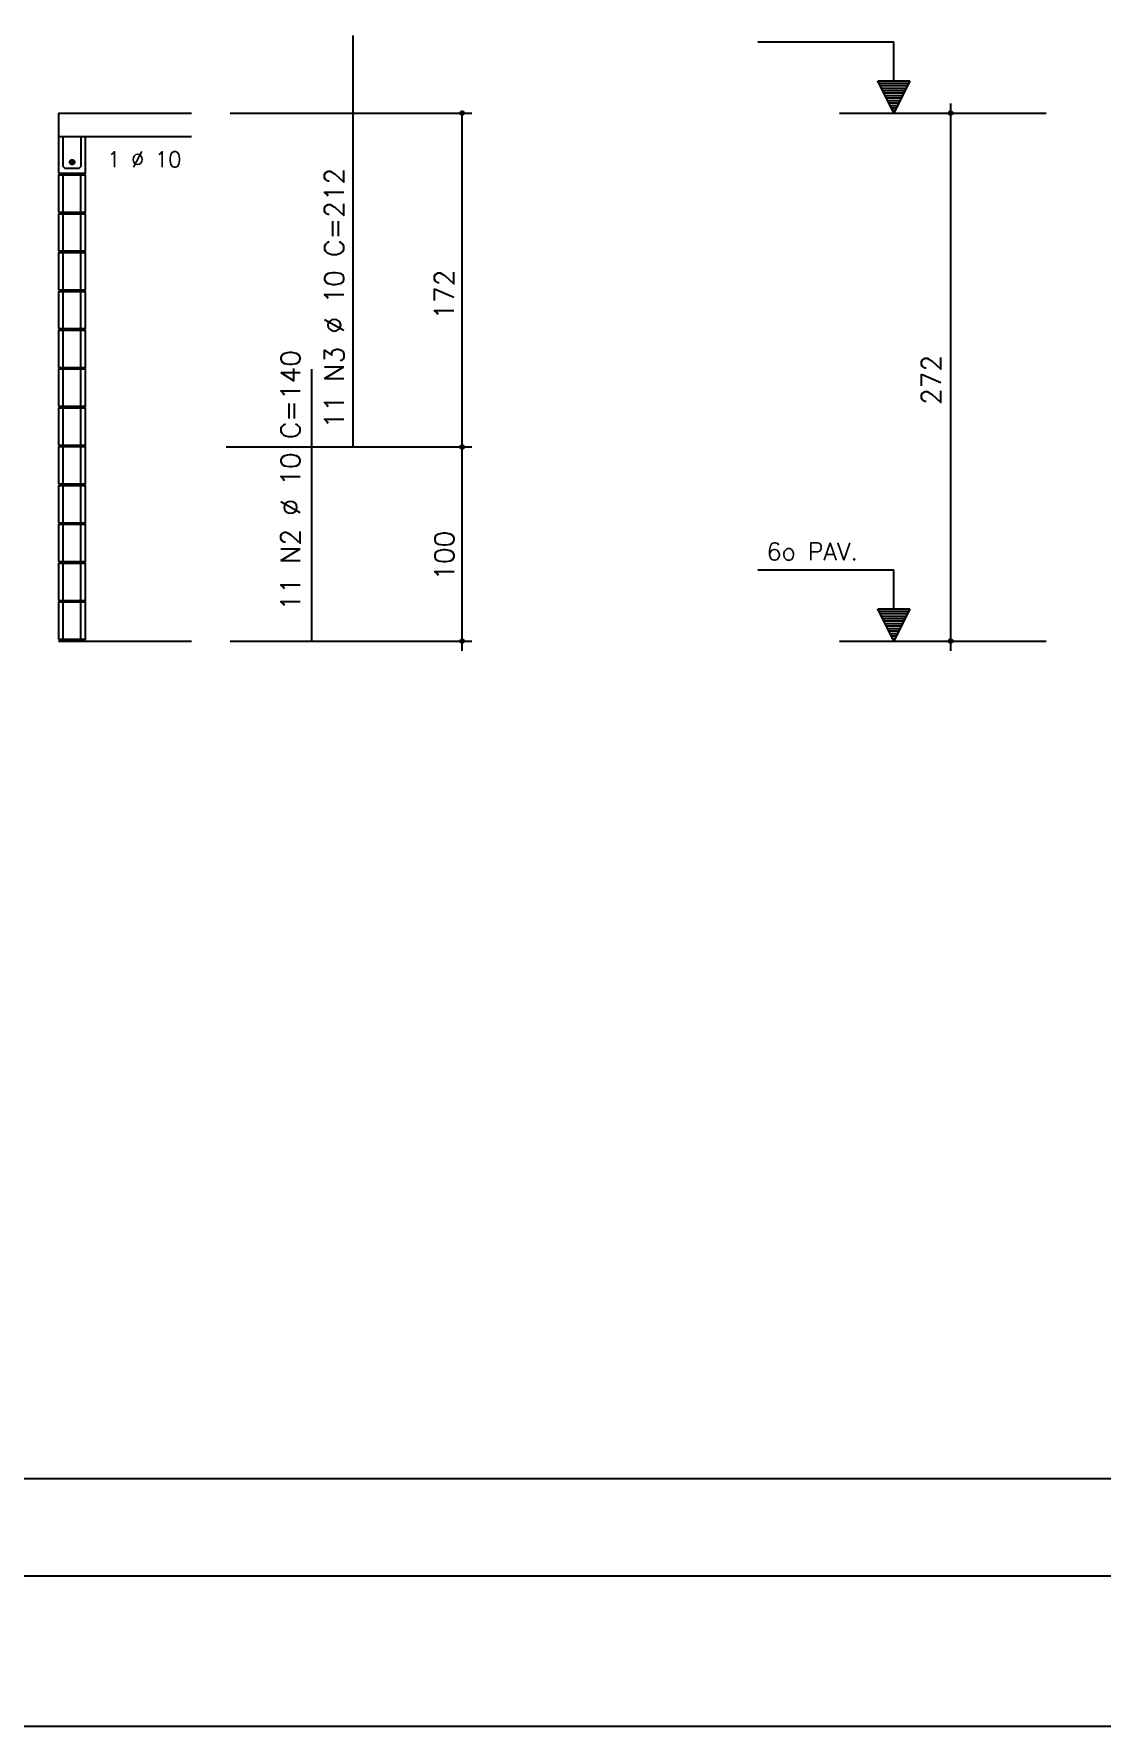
# Model space of a CAD drawing. Extents: x -1.9 to 86, y -1.6 to 61.
# Drawn here: x 22.98 to 33.98, y -1.55 to 15.89 of the extents above; entities that cross this region are included whole.
import ezdxf

# ---------------------------------------------------------------- set-up
doc = ezdxf.new("R2010")
doc.units = 0
doc.header["$MEASUREMENT"] = 0
doc.linetypes.add('HIDDEN', pattern=[9.525, 6.35, -3.175])
doc.layers.get('Defpoints').update_dxf_attribs({"linetype": 'CONTINUOUS'})
for name, color, linetype in [('ARQ_FOLHA', 7, 'CONTINUOUS'), ('PENA_01', 1, 'CONTINUOUS'), ('PENA_02', 2, 'CONTINUOUS'), ('PENA_03', 3, 'CONTINUOUS'), ('PENA_05', 5, 'CONTINUOUS')]:
    doc.layers.add(name, color=color, linetype=linetype)
doc.styles.get("Standard").update_dxf_attribs({"font": 'ROMANS.SHX'})

msp = doc.modelspace()

# ---------------------------------------------------------------- linework, layer by layer
at = {"layer": 'ARQ_FOLHA', "color": 1}
for points in [[(0, 0), (84.1, 0), (84.1, 59.4), (0, 59.4)], [(2.5, 1), (83.1, 1), (83.1, 58.4), (2.5, 58.4)]]:
    msp.add_lwpolyline(points, close=True, dxfattribs=at)
at = {"layer": 'Defpoints', "color": 8, "linetype": 'HIDDEN', "ltscale": 100}
msp.add_lwpolyline([(-1.95, 60.95), (-1.95, -1.55), (86.05, -1.55), (86.05, 60.95)], close=True, dxfattribs=at)
at = {"layer": 'PENA_01', "linetype": 'Continuous'}
for p, q in [((25.005, 15.069), (27.494, 15.069)), ((27.394, 9.528), (27.394, 15.069)), ((31.281, 15.069), (33.412, 15.069)), ((32.427, 9.528), (32.427, 15.169)), ((24.963, 11.629), (27.494, 11.629)), ((25.005, 9.629), (27.494, 9.629)), ((31.281, 9.629), (33.412, 9.629))]:
    msp.add_line(p, q, dxfattribs=at)
at = {"layer": 'PENA_02', "linetype": 'Continuous'}
for centre, radius in [((27.394, 15.069), 0.02), ((27.394, 15.069), 0.01), ((32.427, 15.069), 0.02), ((32.427, 15.069), 0.01), ((27.394, 11.629), 0.02), ((27.394, 11.629), 0.01), ((27.394, 9.629), 0.02), ((27.394, 9.629), 0.01), ((32.427, 9.629), 0.02), ((32.427, 9.629), 0.01)]:
    msp.add_circle(centre, radius, dxfattribs=at)
at = {"layer": 'PENA_03', "linetype": 'Continuous'}
for p, q in [((31.84, 15.8), (30.44, 15.8)), ((31.84, 15.4), (31.84, 15.8)), ((31.841, 15.4), (31.841, 15.802)), ((31.841, 15.069), (31.675, 15.4)), ((31.675, 15.4), (31.84, 15.4)), ((31.841, 15.072), (31.677, 15.399)), ((32.004, 15.399), (31.677, 15.399)), ((31.994, 15.375), (31.688, 15.375)), ((31.981, 15.349), (31.7, 15.349)), ((32.007, 15.4), (31.841, 15.069)), ((31.841, 15.4), (32.007, 15.4)), ((32.004, 15.399), (31.841, 15.072)), ((31.968, 15.324), (31.713, 15.324)), ((31.956, 15.298), (31.726, 15.298)), ((31.943, 15.273), (31.739, 15.273)), ((31.93, 15.247), (31.751, 15.247)), ((31.917, 15.222), (31.764, 15.222)), ((31.905, 15.196), (31.777, 15.196)), ((31.892, 15.171), (31.79, 15.171)), ((23.234, 15.069), (23.234, 14.449)), ((23.234, 15.069), (24.605, 15.069)), ((31.879, 15.145), (31.802, 15.145)), ((31.866, 15.12), (31.815, 15.12)), ((31.854, 15.094), (31.828, 15.094)), ((23.234, 14.829), (24.605, 14.829)), ((23.284, 14.049), (23.284, 14.429)), ((23.464, 14.049), (23.464, 14.429)), ((23.284, 13.649), (23.284, 14.029)), ((23.464, 13.649), (23.464, 14.029)), ((23.284, 13.249), (23.284, 13.629)), ((23.464, 13.249), (23.464, 13.629)), ((23.284, 12.849), (23.284, 13.229)), ((23.464, 12.849), (23.464, 13.229)), ((23.284, 12.449), (23.284, 12.829)), ((23.464, 12.449), (23.464, 12.829)), ((23.284, 12.049), (23.284, 12.429)), ((23.464, 12.049), (23.464, 12.429)), ((23.284, 11.649), (23.284, 12.029)), ((23.464, 11.649), (23.464, 12.029)), ((23.284, 11.249), (23.284, 11.629)), ((23.464, 11.249), (23.464, 11.629)), ((23.284, 10.849), (23.284, 11.229)), ((23.464, 10.849), (23.464, 11.229)), ((23.284, 10.449), (23.284, 10.829)), ((23.464, 10.449), (23.464, 10.829)), ((23.284, 10.049), (23.284, 10.429)), ((23.464, 10.049), (23.464, 10.429)), ((31.84, 10.36), (30.44, 10.36)), ((31.84, 9.96), (31.84, 10.36)), ((31.841, 9.96), (31.841, 10.362)), ((23.284, 9.649), (23.284, 10.029)), ((23.464, 9.649), (23.464, 10.029)), ((31.841, 9.629), (31.675, 9.96)), ((31.675, 9.96), (31.84, 9.96)), ((31.841, 9.632), (31.677, 9.959)), ((32.004, 9.959), (31.677, 9.959)), ((32.007, 9.96), (31.841, 9.629)), ((31.841, 9.96), (32.007, 9.96)), ((32.004, 9.959), (31.841, 9.632)), ((31.994, 9.935), (31.688, 9.935)), ((31.981, 9.909), (31.7, 9.909)), ((31.968, 9.884), (31.713, 9.884)), ((31.956, 9.858), (31.726, 9.858)), ((31.943, 9.833), (31.739, 9.833)), ((31.93, 9.807), (31.751, 9.807)), ((31.917, 9.782), (31.764, 9.782)), ((23.234, 9.629), (24.605, 9.629)), ((31.905, 9.756), (31.777, 9.756)), ((31.892, 9.731), (31.79, 9.731)), ((31.879, 9.705), (31.802, 9.705)), ((31.866, 9.68), (31.815, 9.68)), ((31.854, 9.654), (31.828, 9.654))]:
    msp.add_line(p, q, dxfattribs=at)
for points in [[(23.234, 14.449), (23.514, 14.449), (23.514, 14.829)], [(23.464, 14.829), (23.464, 14.519), (23.444, 14.499), (23.304, 14.499), (23.284, 14.519), (23.284, 14.829)], [(23.234, 14.049), (23.514, 14.049), (23.514, 14.429), (23.234, 14.429), (23.234, 14.049)], [(23.234, 13.649), (23.514, 13.649), (23.514, 14.029), (23.234, 14.029), (23.234, 13.649)], [(23.234, 13.249), (23.514, 13.249), (23.514, 13.629), (23.234, 13.629), (23.234, 13.249)], [(23.234, 12.849), (23.514, 12.849), (23.514, 13.229), (23.234, 13.229), (23.234, 12.849)], [(23.234, 12.449), (23.514, 12.449), (23.514, 12.829), (23.234, 12.829), (23.234, 12.449)], [(23.234, 12.049), (23.514, 12.049), (23.514, 12.429), (23.234, 12.429), (23.234, 12.049)], [(23.234, 11.649), (23.514, 11.649), (23.514, 12.029), (23.234, 12.029), (23.234, 11.649)], [(23.234, 11.249), (23.514, 11.249), (23.514, 11.629), (23.234, 11.629), (23.234, 11.249)], [(23.234, 10.849), (23.514, 10.849), (23.514, 11.229), (23.234, 11.229), (23.234, 10.849)], [(23.234, 10.449), (23.514, 10.449), (23.514, 10.829), (23.234, 10.829), (23.234, 10.449)], [(23.234, 10.049), (23.514, 10.049), (23.514, 10.429), (23.234, 10.429), (23.234, 10.049)], [(23.234, 9.649), (23.514, 9.649), (23.514, 10.029), (23.234, 10.029), (23.234, 9.649)]]:
    msp.add_lwpolyline(points, dxfattribs=at)
msp.add_circle((23.376, 14.564), 0.025, dxfattribs=at)
for points in [[(23.401, 14.564), (23.364, 14.585), (23.353, 14.572)], [(23.401, 14.564), (23.353, 14.572), (23.353, 14.555)], [(23.401, 14.564), (23.353, 14.555), (23.364, 14.542)], [(23.401, 14.564), (23.38, 14.588), (23.364, 14.585)], [(23.401, 14.564), (23.364, 14.542), (23.38, 14.539)], [(23.401, 14.564), (23.395, 14.58), (23.38, 14.588)], [(23.401, 14.564), (23.38, 14.539), (23.395, 14.547)], [(23.401, 14.564), (23.395, 14.547), (23.401, 14.564)]]:
    msp.add_solid(points, dxfattribs=at)
at = {"layer": 'PENA_05', "linetype": 'Continuous'}
for p, q in [((26.271, 11.629), (26.271, 15.869)), ((25.845, 9.629), (25.845, 12.429))]:
    msp.add_line(p, q, dxfattribs=at)

# ---------------------------------------------------------------- texts
at = {"layer": 'PENA_03', "linetype": 'Continuous'}
for s, height, p in [('1 %%c 10', 0.16, (23.735, 14.512)), ('6o PAV.', 0.18, (30.531, 10.462))]:
    msp.add_text(s, height=height, dxfattribs=at).set_placement(p)
for s, p in [('11 N3 %%c 10 C=212', (26.176, 11.821)), ('172', (27.309, 12.942)), ('11 N2 %%c 10 C=140', (25.725, 9.944)), ('272', (32.327, 12.063)), ('100', (27.311, 10.252))]:
    msp.add_text(s, height=0.2, rotation=90, dxfattribs=at).set_placement(p)

doc.saveas('drawing.dxf')
